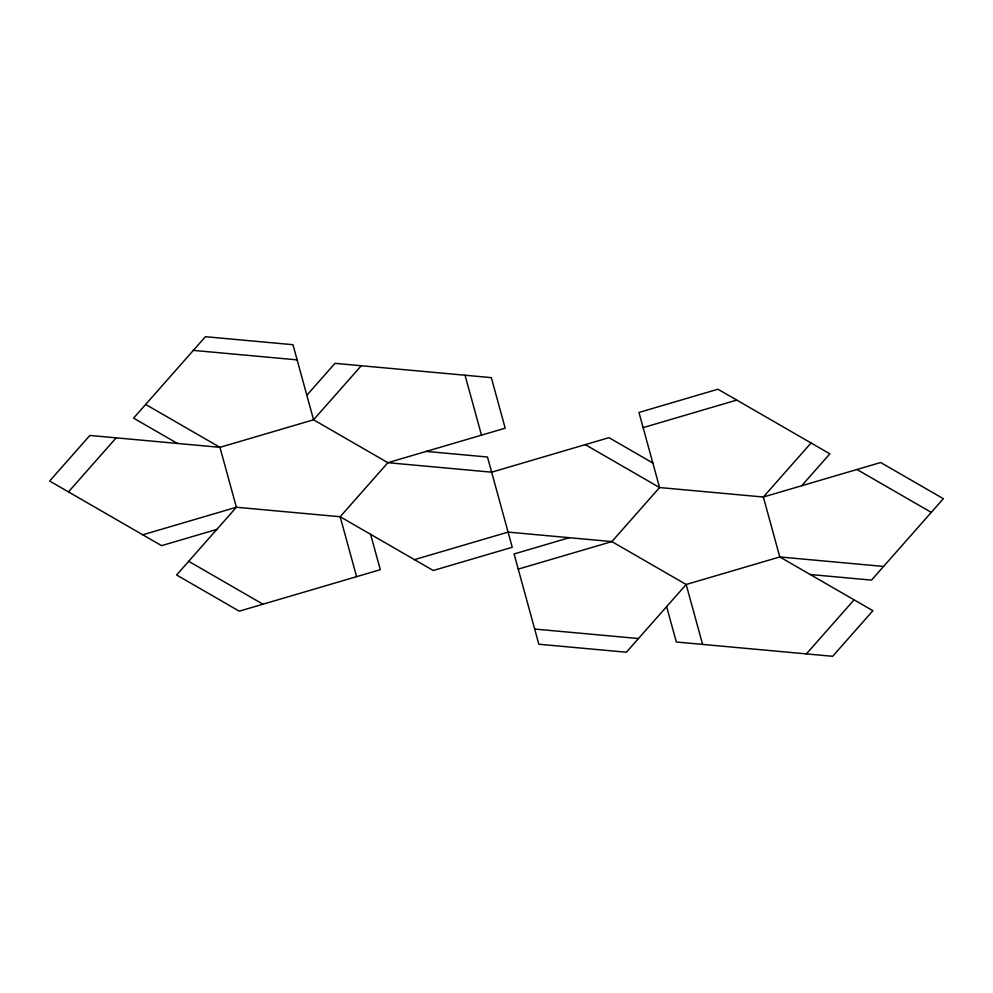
<?xml version="1.0" encoding="UTF-8"?>
<svg xmlns="http://www.w3.org/2000/svg" width="993" height="993" viewBox="0 0 993 993"><rect width="100%" height="100%" fill="white"/><g stroke="black" fill="none" stroke-linecap="round" stroke-linejoin="round"><path stroke-width="1.49" d="M68.455 491.895L116.169 437.851M306.837 395.251L335.001 363.339L491.324 377.638L505.189 428.182L387.866 462.688L340.165 516.745L236.384 507.249L142.756 534.793M361.266 365.747L313.565 419.791L219.949 447.334L89.891 435.443L49.65 481.034L161.574 545.654L216.846 529.393M811.058 442.977L763.356 497.021L659.575 487.538L585.274 444.641M801.699 485.751L829.863 453.838L717.939 389.219L638.971 412.455L659.575 487.538L611.862 541.595L518.247 569.126M806.39 653.89L854.092 599.846M643.129 427.623L736.756 400.08M414.466 559.642L508.081 532.099L611.862 541.595L686.163 584.492L702.61 644.407M569.349 537.697L514.089 553.957L538.839 644.221L626.384 652.227L686.163 584.492L779.79 556.949L883.571 566.432M193.35 350.392L297.13 359.876M426.22 451.405L487.489 457.016L512.251 547.267L433.271 570.503L340.165 516.745L356.599 576.66M810.226 574.513L871.494 580.123L943.35 498.697L880.679 462.515L763.356 497.021L779.79 556.949L872.897 610.707L832.655 656.299L676.332 641.999L666.626 606.624M534.681 629.053L638.462 638.536M856.971 469.49L931.273 512.388M652.835 462.999L608.97 437.665L491.647 472.184L387.866 462.688L313.565 419.791L292.972 344.708L205.427 336.701L133.571 418.127L177.437 443.449M145.648 404.436L219.949 447.334L236.384 507.249L176.605 574.997L239.276 611.179L380.307 569.684L370.6 534.321M188.682 561.306L262.984 604.203M465.047 375.23L481.493 435.145"/></g></svg>
